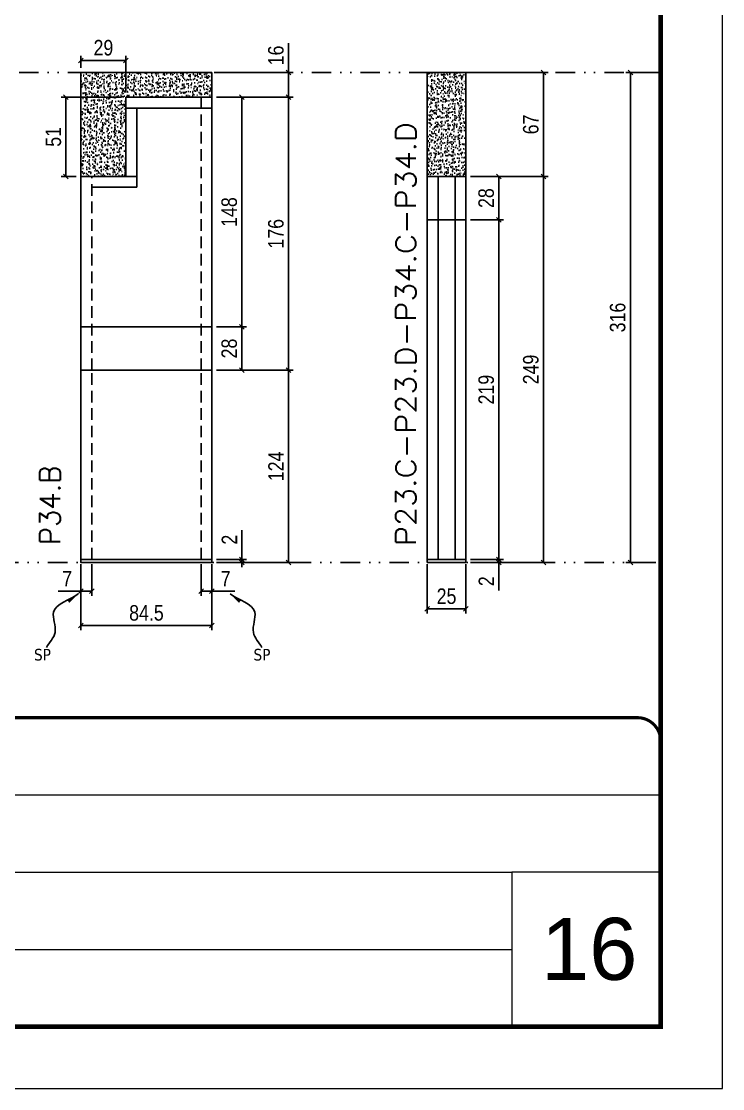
# Model space of a CAD drawing. Extents: x 14400 to 20667, y -21631 to 6985.
# Drawn here: x 20215 to 20667, y 2489 to 3177 of the extents above; entities that cross this region are included whole.
import ezdxf

# ---------------------------------------------------------------- set-up
doc = ezdxf.new("R2010")
doc.units = 0
for name, pattern in [('CONTINUO', [0]), ('DASHED', [0.75, 0.5, -0.25]), ('DIVIDE2', [0.625, 0.25, -0.125, 0, -0.125, 0, -0.125]), ('HIDDEN', [0.375, 0.25, -0.125])]:
    doc.linetypes.add(name, pattern=pattern)
for name, color, linetype, lineweight in [('CARIMBO', 255, 'Continuous', 9), ('Folhas', 255, 'Continuous', 9), ('SARRAFO DE PRESSAO', 251, 'DASHED', 9), ('Texto Seção', 7, 'Continuous', 15)]:
    doc.layers.add(name, color=color, linetype=linetype, lineweight=lineweight)
for name, color, linetype in [('COTA', 241, 'Continuous'), ('Nível', 160, 'Continuous'), ('Painéis', 200, 'Continuous'), ('SARR_2.2x7', 40, 'Continuous'), ('texto', 7, 'Continuous')]:
    doc.layers.add(name, color=color, linetype=linetype)
doc.styles.add('ARIAL', font='arial.ttf')
doc.styles.add('COTA TECNICA', font='techl___.ttf', dxfattribs={"height": 10})
doc.styles.add('COTA TECNICA-50', font='techl___.ttf', dxfattribs={"height": 10})
doc.styles.add('REGUA-120', font='ROMANS.shx', dxfattribs={"height": 15})
doc.styles.get("Standard").update_dxf_attribs({"font": 'arial.ttf'})
doc.dimstyles.new('COTA PAINEL-50', dxfattribs={"dimtxt": 10, "dimasz": 3, "dimexe": 3, "dimexo": 3, "dimgap": 3, "dimtad": 1, "dimdec": 1, "dimzin": 12, "dimdsep": 46, "dimtxsty": 'COTA TECNICA-50', "dimblk1": 'OBLIQUE', "dimblk2": 'OBLIQUE', "dimsah": 1, "dimcen": 0.9, "dimclrd": 4, "dimclre": 4, "dimclrt": 240, "dimadec": 1, "dimazin": 3, "dimtfac": 1, "dimtdec": 1, "dimtmove": 0, "dimatfit": 3, "dimfxl": 1, "dimtolj": 1, "dimtzin": 12, "dimarcsym": 0})
doc.dimstyles.new('PAINEL', dxfattribs={"dimtxt": 10, "dimasz": 3, "dimexe": 3, "dimexo": 3, "dimgap": 3, "dimtad": 1, "dimdec": 1, "dimzin": 12, "dimdsep": 46, "dimtxsty": 'COTA TECNICA', "dimblk1": 'OBLIQUE', "dimblk2": 'OBLIQUE', "dimsah": 1, "dimcen": 0.9, "dimclrd": 4, "dimclre": 4, "dimclrt": 240, "dimadec": 1, "dimazin": 3, "dimtfac": 1, "dimtdec": 1, "dimtmove": 0, "dimatfit": 3, "dimfxl": 1, "dimtolj": 1, "dimtzin": 12, "dimarcsym": 0})
doc.dimstyles.get("Standard").update_dxf_attribs({"dimtxt": 0.18, "dimasz": 0.18, "dimexe": 0.18, "dimexo": 0.0625, "dimgap": 0.09, "dimtad": 0, "dimtih": 1, "dimtoh": 1, "dimdec": 4, "dimzin": 0, "dimdsep": 46, "dimtxsty": 'Standard', "dimcen": 0.09, "dimadec": 0, "dimazin": 0, "dimtfac": 1, "dimtdec": 4, "dimtofl": 0, "dimtmove": 0, "dimatfit": 3, "dimfxl": 1, "dimtolj": 1, "dimtzin": 0, "dimarcsym": 0})

# ---------------------------------------------------------------- blocks, each defined once
blk = doc.blocks.new('9999999999')
at = {"color": 30, "linetype": 'CONTINUO'}
for p, q in [((98564.56, 34379.64), (99583.98, 34379.64)), ((98564.56, 34329.83), (99487.98, 34329.83)), ((99583.98, 34329.83), (99487.98, 34329.83)), ((99487.98, 34329.83), (99487.98, 34230.21)), ((98564.56, 34280.02), (99487.98, 34280.02))]:
    blk.add_line(p, q, dxfattribs=at)
at = {"color": 30, "linetype": 'CONTINUO', "const_width": 2}
blk.add_lwpolyline([(99583.98, 34230.21), (99583.98, 34414.45, 0.414214), (99568.98, 34429.45), (98228.98, 34429.45, 0.414214), (98213.98, 34414.45), (98213.98, 34245.21, 0.414214), (98228.98, 34230.21), (99583.98, 34230.21)], format="xyb", dxfattribs=at)
at = {"layer": 'Folhas'}
blk.add_lwpolyline([(98138.98, 34190.21), (99623.98, 34190.21), (99623.98, 35240.21), (98138.98, 35240.21)], close=True, dxfattribs=at)
at = {"layer": 'Folhas', "color": 30, "const_width": 3}
blk.add_lwpolyline([(98213.98, 34230.21), (99583.98, 34230.21), (99583.98, 35200.21), (98213.98, 35200.21)], close=True, dxfattribs=at)
blk = doc.blocks.new('_Oblique')
at = {"color": 0, "linetype": 'ByBlock', "lineweight": -2}
blk.add_line((-0.5, -0.5), (0.5, 0.5), dxfattribs=at)
blk = doc.blocks.new('*D968')
at = {"layer": 'COTA', "color": 4, "lineweight": -2, "transparency": 16777216}
for p, q in [((20253.15, 2827.29), (20253.15, 2784.61)), ((20337.65, 2827.29), (20337.65, 2784.61)), ((20337.65, 2787.61), (20253.15, 2787.61))]:
    blk.add_line(p, q, dxfattribs=at)
at = {"layer": 'Defpoints', "color": 0, "transparency": 16777216}
for p in [(20253.15, 2830.29), (20337.65, 2830.29), (20253.15, 2787.61)]:
    blk.add_point(p, dxfattribs=at)
at = {"layer": 'COTA', "color": 4, "lineweight": -2, "transparency": 16777216, "xscale": 3, "yscale": 3, "zscale": 3, "rotation": 180}
blk.add_blockref('_Oblique', (20253.15, 2787.61), dxfattribs=at)
at = {"layer": 'COTA', "color": 4, "lineweight": -2, "transparency": 16777216, "xscale": 3, "yscale": 3, "zscale": 3}
blk.add_blockref('_Oblique', (20337.65, 2787.61), dxfattribs=at)
at = {"layer": 'COTA', "color": 240, "transparency": 16777216, "insert": (20295.4, 2795.74), "char_height": 10, "attachment_point": 5, "style": 'COTA TECNICA'}
blk.add_mtext('\\A1;84.5', dxfattribs=at)
blk = doc.blocks.new('*D969')
at = {"layer": 'COTA', "color": 4, "lineweight": -2, "transparency": 16777216}
for p, q in [((20330.65, 2827.29), (20330.65, 2806.78)), ((20337.65, 2825.29), (20337.65, 2806.78)), ((20330.65, 2809.78), (20337.65, 2809.78)), ((20337.65, 2809.78), (20352.38, 2809.78))]:
    blk.add_line(p, q, dxfattribs=at)
at = {"layer": 'Defpoints', "color": 0, "transparency": 16777216}
for p in [(20330.65, 2830.29), (20337.65, 2828.29), (20337.65, 2809.78)]:
    blk.add_point(p, dxfattribs=at)
at = {"layer": 'COTA', "color": 4, "lineweight": -2, "transparency": 16777216, "xscale": 3, "yscale": 3, "zscale": 3, "rotation": 180}
blk.add_blockref('_Oblique', (20330.65, 2809.78), dxfattribs=at)
at = {"layer": 'COTA', "color": 4, "lineweight": -2, "transparency": 16777216, "xscale": 3, "yscale": 3, "zscale": 3}
blk.add_blockref('_Oblique', (20337.65, 2809.78), dxfattribs=at)
at = {"layer": 'COTA', "color": 240, "transparency": 16777216, "insert": (20346.52, 2817.85), "char_height": 10, "attachment_point": 5, "style": 'COTA TECNICA-50'}
blk.add_mtext('\\A1;7', dxfattribs=at)
blk = doc.blocks.new('*D970')
at = {"layer": 'COTA', "color": 4, "lineweight": -2, "transparency": 16777216}
for p, q in [((20253.15, 2825.29), (20253.15, 2806.78)), ((20260.15, 2827.29), (20260.15, 2806.78)), ((20253.15, 2809.78), (20238.42, 2809.78)), ((20260.15, 2809.78), (20253.15, 2809.78))]:
    blk.add_line(p, q, dxfattribs=at)
at = {"layer": 'Defpoints', "color": 0, "transparency": 16777216}
for p in [(20260.15, 2830.29), (20253.15, 2828.29), (20253.15, 2809.78)]:
    blk.add_point(p, dxfattribs=at)
at = {"layer": 'COTA', "color": 4, "lineweight": -2, "transparency": 16777216, "xscale": 3, "yscale": 3, "zscale": 3, "rotation": 180}
blk.add_blockref('_Oblique', (20253.15, 2809.78), dxfattribs=at)
at = {"layer": 'COTA', "color": 4, "lineweight": -2, "transparency": 16777216, "xscale": 3, "yscale": 3, "zscale": 3}
blk.add_blockref('_Oblique', (20260.15, 2809.78), dxfattribs=at)
at = {"layer": 'COTA', "color": 240, "transparency": 16777216, "insert": (20244.29, 2817.85), "char_height": 10, "attachment_point": 5, "style": 'COTA TECNICA-50'}
blk.add_mtext('\\A1;7', dxfattribs=at)
blk = doc.blocks.new('*D971')
at = {"layer": 'COTA', "color": 4, "linetype": 'ByBlock', "lineweight": -2, "transparency": 16777216}
for p, q in [((20340.65, 2952.29), (20390.02, 2952.29)), ((20387.02, 2828.29), (20387.02, 2952.29)), ((20340.65, 2828.29), (20390.02, 2828.29))]:
    blk.add_line(p, q, dxfattribs=at)
at = {"layer": 'Defpoints', "color": 0, "linetype": 'ByBlock', "transparency": 16777216}
for p in [(20337.65, 2952.29), (20387.02, 2952.29), (20337.65, 2828.29)]:
    blk.add_point(p, dxfattribs=at)
at = {"layer": 'COTA', "color": 4, "linetype": 'ByBlock', "lineweight": -2, "transparency": 16777216, "xscale": 3, "yscale": 3, "zscale": 3}
for p, rotation in [((20387.02, 2952.29), 90), ((20387.02, 2828.29), 270)]:
    blk.add_blockref('_Oblique', p, dxfattribs=dict(at, rotation=rotation))
at = {"layer": 'COTA', "color": 240, "linetype": 'ByBlock', "transparency": 16777216, "insert": (20378.95, 2890.29), "char_height": 10, "attachment_point": 5, "rotation": 90, "style": 'COTA TECNICA'}
blk.add_mtext('\\A1;124', dxfattribs=at)
blk = doc.blocks.new('*D972')
at = {"layer": 'COTA', "color": 4, "lineweight": -2, "transparency": 16777216}
for p, q in [((20356.91, 2830.29), (20356.91, 2849.09)), ((20340.65, 2830.29), (20359.91, 2830.29)), ((20356.91, 2828.29), (20356.91, 2830.29)), ((20340.65, 2828.29), (20359.91, 2828.29)), ((20356.91, 2828.29), (20356.91, 2825.29))]:
    blk.add_line(p, q, dxfattribs=at)
at = {"layer": 'Defpoints', "color": 0, "transparency": 16777216}
for p in [(20337.65, 2830.29), (20337.65, 2828.29), (20356.91, 2828.29)]:
    blk.add_point(p, dxfattribs=at)
at = {"layer": 'COTA', "color": 4, "lineweight": -2, "transparency": 16777216, "xscale": 3, "yscale": 3, "zscale": 3}
for p, rotation in [((20356.91, 2830.29), 270), ((20356.91, 2828.29), 90)]:
    blk.add_blockref('_Oblique', p, dxfattribs=dict(at, rotation=rotation))
at = {"layer": 'COTA', "color": 240, "transparency": 16777216, "insert": (20348.91, 2843.03), "char_height": 10, "attachment_point": 5, "rotation": 90, "style": 'COTA TECNICA-50'}
blk.add_mtext('\\A1;2', dxfattribs=at)
blk = doc.blocks.new('*D973')
at = {"layer": 'COTA', "color": 4, "linetype": 'ByBlock', "lineweight": -2, "transparency": 16777216}
for p, q in [((20340.65, 2952.29), (20390.02, 2952.29)), ((20387.02, 2828.29), (20387.02, 2952.29)), ((20340.65, 2828.29), (20390.02, 2828.29))]:
    blk.add_line(p, q, dxfattribs=at)
at = {"layer": 'Defpoints', "color": 0, "linetype": 'ByBlock', "transparency": 16777216}
for p in [(20337.65, 2952.29), (20387.02, 2952.29), (20337.65, 2828.29)]:
    blk.add_point(p, dxfattribs=at)
at = {"layer": 'COTA', "color": 4, "linetype": 'ByBlock', "lineweight": -2, "transparency": 16777216, "xscale": 3, "yscale": 3, "zscale": 3}
for p, rotation in [((20387.02, 2952.29), 90), ((20387.02, 2828.29), 270)]:
    blk.add_blockref('_Oblique', p, dxfattribs=dict(at, rotation=rotation))
at = {"layer": 'COTA', "color": 240, "linetype": 'ByBlock', "transparency": 16777216, "insert": (20378.95, 2890.29), "char_height": 10, "attachment_point": 5, "rotation": 90, "style": 'COTA TECNICA'}
blk.add_mtext('\\A1;124', dxfattribs=at)
blk = doc.blocks.new('*D974')
at = {"layer": 'COTA', "color": 4, "lineweight": -2, "transparency": 16777216}
for p, q in [((20340.65, 3128.29), (20390.02, 3128.29)), ((20387.02, 2952.29), (20387.02, 3128.29)), ((20340.65, 2952.29), (20390.02, 2952.29))]:
    blk.add_line(p, q, dxfattribs=at)
at = {"layer": 'Defpoints', "color": 0, "transparency": 16777216}
for p in [(20337.65, 3128.29), (20387.02, 3128.29), (20337.65, 2952.29)]:
    blk.add_point(p, dxfattribs=at)
at = {"layer": 'COTA', "color": 4, "lineweight": -2, "transparency": 16777216, "xscale": 3, "yscale": 3, "zscale": 3}
for p, rotation in [((20387.02, 3128.29), 90), ((20387.02, 2952.29), 270)]:
    blk.add_blockref('_Oblique', p, dxfattribs=dict(at, rotation=rotation))
at = {"layer": 'COTA', "color": 240, "transparency": 16777216, "insert": (20378.92, 3040.29), "char_height": 10, "attachment_point": 5, "rotation": 90, "style": 'COTA TECNICA'}
blk.add_mtext('\\A1;176', dxfattribs=at)
blk = doc.blocks.new('*D975')
at = {"layer": 'COTA', "color": 4, "lineweight": -2, "transparency": 16777216}
for p, q in [((20253.15, 3147.29), (20253.15, 3155.12)), ((20282.15, 3131.29), (20282.15, 3155.12)), ((20282.15, 3152.12), (20253.15, 3152.12))]:
    blk.add_line(p, q, dxfattribs=at)
at = {"layer": 'Defpoints', "color": 0, "transparency": 16777216}
for p in [(20253.15, 3152.12), (20253.15, 3144.29), (20282.15, 3128.29)]:
    blk.add_point(p, dxfattribs=at)
at = {"layer": 'COTA', "color": 4, "lineweight": -2, "transparency": 16777216, "xscale": 3, "yscale": 3, "zscale": 3, "rotation": 180}
blk.add_blockref('_Oblique', (20253.15, 3152.12), dxfattribs=at)
at = {"layer": 'COTA', "color": 4, "lineweight": -2, "transparency": 16777216, "xscale": 3, "yscale": 3, "zscale": 3}
blk.add_blockref('_Oblique', (20282.15, 3152.12), dxfattribs=at)
at = {"layer": 'COTA', "color": 240, "transparency": 16777216, "insert": (20267.65, 3160.21), "char_height": 10, "attachment_point": 5, "style": 'COTA TECNICA'}
blk.add_mtext('\\A1;29', dxfattribs=at)
blk = doc.blocks.new('*D976')
at = {"layer": 'COTA', "color": 4, "lineweight": -2, "transparency": 16777216}
for p, q in [((20279.15, 3128.29), (20240.51, 3128.29)), ((20243.51, 3077.29), (20243.51, 3128.29)), ((20250.15, 3077.29), (20240.51, 3077.29))]:
    blk.add_line(p, q, dxfattribs=at)
at = {"layer": 'Defpoints', "color": 0, "transparency": 16777216}
for p in [(20243.51, 3128.29), (20282.15, 3128.29), (20253.15, 3077.29)]:
    blk.add_point(p, dxfattribs=at)
at = {"layer": 'COTA', "color": 4, "lineweight": -2, "transparency": 16777216, "xscale": 3, "yscale": 3, "zscale": 3}
for p, rotation in [((20243.51, 3128.29), 90), ((20243.51, 3077.29), 270)]:
    blk.add_blockref('_Oblique', p, dxfattribs=dict(at, rotation=rotation))
at = {"layer": 'COTA', "color": 240, "transparency": 16777216, "insert": (20235.4, 3102.79), "char_height": 10, "attachment_point": 5, "rotation": 90, "style": 'COTA TECNICA'}
blk.add_mtext('\\A1;51', dxfattribs=at)
blk = doc.blocks.new('*D977')
at = {"layer": 'COTA', "color": 4, "lineweight": -2, "transparency": 16777216}
for p, q in [((20623.97, 3144.29), (20604.51, 3144.29)), ((20607.51, 2828.29), (20607.51, 3144.29)), ((20623.97, 2828.29), (20604.51, 2828.29))]:
    blk.add_line(p, q, dxfattribs=at)
at = {"layer": 'Defpoints', "color": 0, "transparency": 16777216}
for p in [(20607.51, 3144.29), (20626.97, 3144.29), (20626.97, 2828.29)]:
    blk.add_point(p, dxfattribs=at)
at = {"layer": 'COTA', "color": 4, "lineweight": -2, "transparency": 16777216, "xscale": 3, "yscale": 3, "zscale": 3}
for p, rotation in [((20607.51, 3144.29), 90), ((20607.51, 2828.29), 270)]:
    blk.add_blockref('_Oblique', p, dxfattribs=dict(at, rotation=rotation))
at = {"layer": 'COTA', "color": 240, "transparency": 16777216, "insert": (20599.29, 2986.29), "char_height": 10, "attachment_point": 5, "rotation": 90, "style": 'COTA TECNICA'}
blk.add_mtext('\\A1;316', dxfattribs=at)
blk = doc.blocks.new('*D1002')
at = {"layer": 'COTA', "color": 4, "lineweight": -2, "transparency": 16777216}
for p, q in [((20387.02, 3144.29), (20387.02, 3163.3)), ((20340.65, 3144.29), (20390.02, 3144.29)), ((20387.02, 3128.29), (20387.02, 3144.29)), ((20340.65, 3128.29), (20390.02, 3128.29))]:
    blk.add_line(p, q, dxfattribs=at)
at = {"layer": 'Defpoints', "color": 0, "transparency": 16777216}
for p in [(20337.65, 3144.29), (20387.02, 3144.29), (20337.65, 3128.29)]:
    blk.add_point(p, dxfattribs=at)
at = {"layer": 'COTA', "color": 4, "lineweight": -2, "transparency": 16777216, "xscale": 3, "yscale": 3, "zscale": 3}
for p, rotation in [((20387.02, 3144.29), 90), ((20387.02, 3128.29), 270)]:
    blk.add_blockref('_Oblique', p, dxfattribs=dict(at, rotation=rotation))
at = {"layer": 'COTA', "color": 240, "transparency": 16777216, "insert": (20378.92, 3155.29), "char_height": 10, "attachment_point": 5, "rotation": 90, "style": 'COTA TECNICA'}
blk.add_mtext('\\A1;16', dxfattribs=at)
blk = doc.blocks.new('*D1003')
at = {"layer": 'COTA', "color": 4, "lineweight": -2, "transparency": 16777216}
for p, q in [((20340.65, 2980.29), (20359.91, 2980.29)), ((20356.91, 2952.29), (20356.91, 2980.29)), ((20340.65, 2952.29), (20359.91, 2952.29))]:
    blk.add_line(p, q, dxfattribs=at)
at = {"layer": 'Defpoints', "color": 0, "transparency": 16777216}
for p in [(20337.65, 2980.29), (20356.91, 2980.29), (20337.65, 2952.29)]:
    blk.add_point(p, dxfattribs=at)
at = {"layer": 'COTA', "color": 4, "lineweight": -2, "transparency": 16777216, "xscale": 3, "yscale": 3, "zscale": 3}
for p, rotation in [((20356.91, 2980.29), 90), ((20356.91, 2952.29), 270)]:
    blk.add_blockref('_Oblique', p, dxfattribs=dict(at, rotation=rotation))
at = {"layer": 'COTA', "color": 240, "transparency": 16777216, "insert": (20348.81, 2966.29), "char_height": 10, "attachment_point": 5, "rotation": 90, "style": 'COTA TECNICA'}
blk.add_mtext('\\A1;28', dxfattribs=at)
blk = doc.blocks.new('*D1004')
at = {"layer": 'COTA', "color": 4, "lineweight": -2, "transparency": 16777216}
for p, q in [((20340.65, 3128.29), (20359.91, 3128.29)), ((20356.91, 2980.29), (20356.91, 3128.29)), ((20340.65, 2980.29), (20359.91, 2980.29))]:
    blk.add_line(p, q, dxfattribs=at)
at = {"layer": 'Defpoints', "color": 0, "transparency": 16777216}
for p in [(20337.65, 3128.29), (20356.91, 3128.29), (20337.65, 2980.29)]:
    blk.add_point(p, dxfattribs=at)
at = {"layer": 'COTA', "color": 4, "lineweight": -2, "transparency": 16777216, "xscale": 3, "yscale": 3, "zscale": 3}
for p, rotation in [((20356.91, 3128.29), 90), ((20356.91, 2980.29), 270)]:
    blk.add_blockref('_Oblique', p, dxfattribs=dict(at, rotation=rotation))
at = {"layer": 'COTA', "color": 240, "transparency": 16777216, "insert": (20348.81, 3054.29), "char_height": 10, "attachment_point": 5, "rotation": 90, "style": 'COTA TECNICA'}
blk.add_mtext('\\A1;148', dxfattribs=at)
blk = doc.blocks.new('*D986')
at = {"layer": 'COTA', "color": 4, "lineweight": -2, "transparency": 16777216}
for p, q in [((20476.42, 2827.29), (20476.42, 2795.39)), ((20501.42, 2827.29), (20501.42, 2795.39)), ((20476.42, 2798.39), (20501.42, 2798.39))]:
    blk.add_line(p, q, dxfattribs=at)
at = {"layer": 'Defpoints', "color": 0, "transparency": 16777216}
for p in [(20476.42, 2830.29), (20501.42, 2830.29), (20501.42, 2798.39)]:
    blk.add_point(p, dxfattribs=at)
at = {"layer": 'COTA', "color": 4, "lineweight": -2, "transparency": 16777216, "xscale": 3, "yscale": 3, "zscale": 3, "rotation": 180}
blk.add_blockref('_Oblique', (20476.42, 2798.39), dxfattribs=at)
at = {"layer": 'COTA', "color": 4, "lineweight": -2, "transparency": 16777216, "xscale": 3, "yscale": 3, "zscale": 3}
blk.add_blockref('_Oblique', (20501.42, 2798.39), dxfattribs=at)
at = {"layer": 'COTA', "color": 240, "transparency": 16777216, "insert": (20488.92, 2806.5), "char_height": 10, "attachment_point": 5, "style": 'COTA TECNICA'}
blk.add_mtext('\\A1;25', dxfattribs=at)
blk = doc.blocks.new('*D987')
at = {"layer": 'COTA', "color": 4, "lineweight": -2, "transparency": 16777216}
for p, q in [((20504.42, 2830.29), (20525.61, 2830.29)), ((20522.61, 2830.29), (20522.61, 2833.29)), ((20522.61, 2830.29), (20522.61, 2828.29)), ((20504.42, 2828.29), (20525.61, 2828.29)), ((20522.61, 2828.29), (20522.61, 2810.17))]:
    blk.add_line(p, q, dxfattribs=at)
at = {"layer": 'Defpoints', "color": 0, "transparency": 16777216}
for p in [(20501.42, 2830.29), (20522.61, 2830.29), (20501.42, 2828.29)]:
    blk.add_point(p, dxfattribs=at)
at = {"layer": 'COTA', "color": 4, "lineweight": -2, "transparency": 16777216, "xscale": 3, "yscale": 3, "zscale": 3}
for p, rotation in [((20522.61, 2830.29), 270), ((20522.61, 2828.29), 90)]:
    blk.add_blockref('_Oblique', p, dxfattribs=dict(at, rotation=rotation))
at = {"layer": 'COTA', "color": 240, "transparency": 16777216, "insert": (20514.61, 2816.23), "char_height": 10, "attachment_point": 5, "rotation": 90, "style": 'COTA TECNICA-50'}
blk.add_mtext('\\A1;2', dxfattribs=at)
blk = doc.blocks.new('*D988')
at = {"layer": 'COTA', "color": 4, "lineweight": -2, "transparency": 16777216}
for p, q in [((20504.42, 3077.29), (20554.41, 3077.29)), ((20551.41, 2828.29), (20551.41, 3077.29)), ((20504.42, 2828.29), (20554.41, 2828.29))]:
    blk.add_line(p, q, dxfattribs=at)
at = {"layer": 'Defpoints', "color": 0, "transparency": 16777216}
for p in [(20501.42, 3077.29), (20551.41, 3077.29), (20501.42, 2828.29)]:
    blk.add_point(p, dxfattribs=at)
at = {"layer": 'COTA', "color": 4, "lineweight": -2, "transparency": 16777216, "xscale": 3, "yscale": 3, "zscale": 3}
for p, rotation in [((20551.41, 3077.29), 90), ((20551.41, 2828.29), 270)]:
    blk.add_blockref('_Oblique', p, dxfattribs=dict(at, rotation=rotation))
at = {"layer": 'COTA', "color": 240, "transparency": 16777216, "insert": (20543.31, 2952.79), "char_height": 10, "attachment_point": 5, "rotation": 90, "style": 'COTA TECNICA-50'}
blk.add_mtext('\\A1;249', dxfattribs=at)
blk = doc.blocks.new('*D1007')
at = {"layer": 'COTA', "color": 4, "lineweight": -2, "transparency": 16777216}
for p, q in [((20504.42, 3144.29), (20554.41, 3144.29)), ((20551.41, 3077.29), (20551.41, 3144.29)), ((20504.42, 3077.29), (20554.41, 3077.29))]:
    blk.add_line(p, q, dxfattribs=at)
at = {"layer": 'Defpoints', "color": 0, "transparency": 16777216}
for p in [(20501.42, 3144.29), (20551.41, 3144.29), (20501.42, 3077.29)]:
    blk.add_point(p, dxfattribs=at)
at = {"layer": 'COTA', "color": 4, "lineweight": -2, "transparency": 16777216, "xscale": 3, "yscale": 3, "zscale": 3}
for p, rotation in [((20551.41, 3144.29), 90), ((20551.41, 3077.29), 270)]:
    blk.add_blockref('_Oblique', p, dxfattribs=dict(at, rotation=rotation))
at = {"layer": 'COTA', "color": 240, "transparency": 16777216, "insert": (20543.31, 3110.79), "char_height": 10, "attachment_point": 5, "rotation": 90, "style": 'COTA TECNICA'}
blk.add_mtext('\\A1;67', dxfattribs=at)
blk = doc.blocks.new('*D1008')
at = {"layer": 'COTA', "color": 4, "lineweight": -2, "transparency": 16777216}
for p, q in [((20504.42, 3049.29), (20525.61, 3049.29)), ((20522.61, 2830.29), (20522.61, 3049.29)), ((20504.42, 2830.29), (20525.61, 2830.29))]:
    blk.add_line(p, q, dxfattribs=at)
at = {"layer": 'Defpoints', "color": 0, "transparency": 16777216}
for p in [(20501.42, 3049.29), (20522.61, 3049.29), (20501.42, 2830.29)]:
    blk.add_point(p, dxfattribs=at)
at = {"layer": 'COTA', "color": 4, "lineweight": -2, "transparency": 16777216, "xscale": 3, "yscale": 3, "zscale": 3}
for p, rotation in [((20522.61, 3049.29), 90), ((20522.61, 2830.29), 270)]:
    blk.add_blockref('_Oblique', p, dxfattribs=dict(at, rotation=rotation))
at = {"layer": 'COTA', "color": 240, "transparency": 16777216, "insert": (20514.53, 2939.79), "char_height": 10, "attachment_point": 5, "rotation": 90, "style": 'COTA TECNICA'}
blk.add_mtext('\\A1;219', dxfattribs=at)
blk = doc.blocks.new('*D1009')
at = {"layer": 'COTA', "color": 4, "lineweight": -2, "transparency": 16777216}
for p, q in [((20504.42, 3077.29), (20525.61, 3077.29)), ((20522.61, 3049.29), (20522.61, 3077.29)), ((20504.42, 3049.29), (20525.61, 3049.29))]:
    blk.add_line(p, q, dxfattribs=at)
at = {"layer": 'Defpoints', "color": 0, "transparency": 16777216}
for p in [(20501.42, 3077.29), (20522.61, 3077.29), (20501.42, 3049.29)]:
    blk.add_point(p, dxfattribs=at)
at = {"layer": 'COTA', "color": 4, "lineweight": -2, "transparency": 16777216, "xscale": 3, "yscale": 3, "zscale": 3}
for p, rotation in [((20522.61, 3077.29), 90), ((20522.61, 3049.29), 270)]:
    blk.add_blockref('_Oblique', p, dxfattribs=dict(at, rotation=rotation))
at = {"layer": 'COTA', "color": 240, "transparency": 16777216, "insert": (20514.52, 3063.29), "char_height": 10, "attachment_point": 5, "rotation": 90, "style": 'COTA TECNICA'}
blk.add_mtext('\\A1;28', dxfattribs=at)

msp = doc.modelspace()

# ---------------------------------------------------------------- hatches: boundary and pattern name
at = {"layer": 'COTA'}
h = msp.add_hatch(dxfattribs=at)
h.set_pattern_fill('AR-CONC', color=256, scale=0.03)
h.set_pattern_definition([(50, (3550.9153, 2297.15), (5.4655401, -0.4781726), [0.5715, -6.2865]), (355, (3550.9153, 2297.15), (-1.0573026, 5.7317054), [0.4572, -5.0292175]), (100.451445, (3551.371, 2297.1104), (4.4082374, 5.2535326), [0.4857003, -5.3427073]), (46.1842, (3550.915, 2298.674), (8.1323712, -1.2612698), [0.85725, -9.42975]), (96.63556, (3551.593, 2298.569), (7.122124, 7.4227837), [0.7285507, -8.0140682]), (351.18415, (3550.915, 2298.674), (7.122124, 7.4227837), [0.685799, -7.543792]), (21, (3551.6773, 2298.293), (4.5484317, -3.067956), [0.5715, -6.2865]), (326, (3551.6773, 2298.293), (1.8540609, 5.525639), [0.4572, -5.0292]), (71.451445, (3552.0564, 2298.0376), (6.4024926, 2.457683), [0.4857003, -5.3426981]), (37.5, (3550.9153, 2297.1502), (0.0926581, 2.53665117), [0, -4.96824, 0, -5.1054, 0, -5.04825]), (7.5, (3550.9153, 2297.1502), (2.00458988, 3.00541724), [0, -2.91084, 0, -4.85394, 0, -1.92405]), (327.5, (3549.216, 2297.1502), (4.06771786, -0.17186232), [0, -1.905, 0, -5.9436, 0, -7.8867]), (317.5, (3548.454, 2297.1502), (4.44387544, 0.7627947), [0, -2.4765, 0, -3.94716, 0, -5.6007])])
h.paths.add_polyline_path([(20282.15, 3128.29), (20337.65, 3128.29), (20337.65, 3144.29), (20253.15, 3144.29), (20253.15, 3077.29), (20282.15, 3077.29)])
h = msp.add_hatch(dxfattribs=at)
h.set_pattern_fill('AR-CONC', color=256, scale=0.03)
h.set_pattern_definition([(50, (1739.368, -1148.575), (5.4655401, -0.4781726), [0.5715, -6.2865]), (355, (1739.368, -1148.575), (-1.0573026, 5.7317054), [0.4572, -5.0292175]), (100.451445, (1739.8236, -1148.615), (4.4082374, 5.2535326), [0.4857003, -5.3427073]), (46.1842, (1739.368, -1147.051), (8.1323712, -1.2612698), [0.85725, -9.42975]), (96.635558, (1740.046, -1147.156), (7.122124, 7.4227837), [0.7285507, -8.0140682]), (351.18415, (1739.368, -1147.051), (7.122124, 7.4227837), [0.685799, -7.543792]), (21, (1740.13, -1147.432), (4.5484317, -3.0679559), [0.5715, -6.2865]), (326, (1740.13, -1147.432), (1.8540609, 5.525639), [0.4572, -5.0292]), (71.451445, (1740.509, -1147.688), (6.4024926, 2.457683), [0.4857003, -5.3426981]), (37.5, (1739.3682, -1148.5751), (0.0926581, 2.53665117), [0, -4.96824, 0, -5.1054, 0, -5.04825]), (7.5, (1739.3682, -1148.575), (2.00458988, 3.00541724), [0, -2.91084, 0, -4.85394, 0, -1.92405]), (327.5, (1737.669, -1148.5751), (4.06771786, -0.17186232), [0, -1.905, 0, -5.9436, 0, -7.8867]), (317.5, (1736.907, -1148.575), (4.44387544, 0.7627947), [0, -2.4765, 0, -3.94716, 0, -5.6007])])
h.paths.add_polyline_path([(20501.42, 3144.29), (20476.42, 3144.29), (20476.42, 3077.29), (20501.42, 3077.29)])

# ---------------------------------------------------------------- linework, layer by layer
for p, q in [((20253.15, 3077.29), (20253.15, 3144.29)), ((20337.65, 3144.29), (20253.15, 3144.29)), ((20337.65, 3128.29), (20337.65, 3144.29)), ((20282.15, 3077.29), (20289.15, 3077.29)), ((20289.15, 3077.29), (20289.15, 3070.29))]:
    msp.add_line(p, q, dxfattribs=at)
msp.add_lwpolyline([(20476.42, 3077.29), (20501.42, 3077.29), (20501.42, 3144.29), (20476.42, 3144.29)], close=True, dxfattribs=at)
at = {"layer": 'Nível', "color": 4, "linetype": 'DIVIDE2', "ltscale": 50}
for p, q in [((19584.31, 3144.29), (20626.97, 3144.29)), ((19256.97, 2828.29), (20626.97, 2828.29))]:
    msp.add_line(p, q, dxfattribs=at)
at = {"layer": 'Painéis'}
for p, q in [((20282.15, 3077.29), (20282.15, 3128.29)), ((20337.65, 3128.29), (20282.15, 3128.29)), ((20337.65, 2830.29), (20337.65, 3128.29)), ((20253.15, 3077.29), (20253.15, 2830.29)), ((20282.15, 3077.29), (20253.15, 3077.29)), ((20476.42, 3077.29), (20476.42, 2830.29)), ((20476.42, 3077.29), (20501.42, 3077.29)), ((20501.42, 3077.29), (20501.42, 2830.29)), ((20476.42, 3049.29), (20501.42, 3049.29)), ((20337.65, 2980.29), (20253.15, 2980.29)), ((20337.65, 2952.29), (20253.15, 2952.29)), ((20253.15, 2830.29), (20337.65, 2830.29)), ((20476.42, 2830.29), (20501.42, 2830.29)), ((20476.42, 2828.29), (20476.42, 2830.29)), ((20501.42, 2830.29), (20501.42, 2828.29)), ((20501.42, 2828.29), (20476.42, 2828.29))]:
    msp.add_line(p, q, dxfattribs=at)
msp.add_lwpolyline([(20337.65, 2830.29), (20253.15, 2830.29), (20253.15, 2828.29), (20337.65, 2828.29)], close=True, dxfattribs=at)
at = {"layer": 'SARR_2.2x7', "linetype": 'HIDDEN', "ltscale": 30}
for p, q in [((20330.65, 2952.29), (20330.65, 3128.29)), ((20260.15, 2952.29), (20260.15, 3077.29)), ((20260.15, 2830.29), (20260.15, 2952.29)), ((20330.65, 2830.29), (20330.65, 2952.29))]:
    msp.add_line(p, q, dxfattribs=at)
at = {"layer": 'SARR_2.2x7'}
for p, q in [((20337.65, 3121.29), (20282.15, 3121.29)), ((20289.15, 3077.29), (20289.15, 3121.29)), ((20483.42, 3077.29), (20483.42, 2830.29)), ((20494.42, 3077.29), (20494.42, 2830.29)), ((20289.15, 3070.29), (20260.15, 3070.29))]:
    msp.add_line(p, q, dxfattribs=at)

# ---------------------------------------------------------------- block references
at = {"layer": 'SARRAFO DE PRESSAO', "color": 6, "linetype": 'ByBlock'}
msp.add_blockref('9999999999', (-78957.01, -31701.2), dxfattribs=at)

# ---------------------------------------------------------------- texts
at = {"layer": 'CARIMBO', "style": 'ARIAL'}
msp.add_text('16', height=40, dxfattribs=at).set_placement((20549.83, 2559.15))
at = {"layer": 'texto', "color": 0, "char_height": 7.5, "attachment_point": 5}
for insert in [(20228.37, 2768.79), (20369.9, 2768.79)]:
    msp.add_mtext('{\\fTahoma|b0|i0|c0|p34;\\C4;SP}', dxfattribs=dict(at, insert=insert))
at = {"layer": 'Texto Seção', "style": 'REGUA-120', "width": 1.1}
msp.add_text('P23.C-P23.D-P34.C-P34.D', height=13, rotation=90, dxfattribs=at).set_placement((20469.17, 2839.05))
at = {"layer": 'Texto Seção', "insert": (20239.68, 2839.54), "char_height": 13, "width": 285.3299, "attachment_point": 7, "rotation": 90, "style": 'REGUA-120'}
msp.add_mtext('P34.B', dxfattribs=at)

# ---------------------------------------------------------------- dimensions: what is measured, and where the dimension line sits
at = {"layer": 'COTA'}
for base, p1, p2, dimstyle, picture, middle in [((20253.15, 3152.12), (20282.15, 3128.29), (20253.15, 3144.29), 'PAINEL', '*D975', (20267.65, 3160.21)), ((20337.65, 2809.78), (20330.65, 2830.29), (20337.65, 2828.29), 'COTA PAINEL-50', '*D969', (20346.52, 2817.85))]:
    dim = msp.add_linear_dim(base=base, p1=p1, p2=p2, dimstyle=dimstyle, dxfattribs=at)
    dim.commit()
    dim.dimension.update_dxf_attribs({"geometry": picture, "text_midpoint": middle})
for base, p1, p2, angle, dimstyle, picture, middle in [((20387.02, 3144.29), (20337.65, 3128.29), (20337.65, 3144.29), 90, 'PAINEL', '*D1002', (20378.92, 3155.29)), ((20551.41, 3144.29), (20501.42, 3077.29), (20501.42, 3144.29), 90, 'PAINEL', '*D1007', (20543.31, 3110.79)), ((20607.51, 3144.29), (20626.97, 2828.29), (20626.97, 3144.29), 90, 'PAINEL', '*D977', (20599.29, 2986.29)), ((20243.51, 3128.29), (20253.15, 3077.29), (20282.15, 3128.29), 90, 'PAINEL', '*D976', (20235.4, 3102.79)), ((20387.02, 3128.29), (20337.65, 2952.29), (20337.65, 3128.29), 90, 'PAINEL', '*D974', (20378.92, 3040.29)), ((20551.41, 3077.29), (20501.42, 2828.29), (20501.42, 3077.29), 90, 'COTA PAINEL-50', '*D988', (20543.31, 2952.79)), ((20522.61, 3077.29), (20501.42, 3049.29), (20501.42, 3077.29), 90, 'PAINEL', '*D1009', (20514.52, 3063.29)), ((20522.61, 3049.29), (20501.42, 2830.29), (20501.42, 3049.29), 90, 'PAINEL', '*D1008', (20514.53, 2939.79)), ((20356.91, 2980.29), (20337.65, 2952.29), (20337.65, 2980.29), 90, 'PAINEL', '*D1003', (20348.81, 2966.29)), ((20253.15, 2809.78), (20260.15, 2830.29), (20253.15, 2828.29), 180, 'COTA PAINEL-50', '*D970', (20244.29, 2817.85))]:
    dim = msp.add_linear_dim(base=base, p1=p1, p2=p2, angle=angle, dimstyle=dimstyle, dxfattribs=at)
    dim.commit()
    dim.dimension.update_dxf_attribs({"geometry": picture, "text_midpoint": middle})
for base, p1, p2, angle, override, picture, middle in [((20356.91, 3128.29), (20337.65, 2980.29), (20337.65, 3128.29), 90, {"dimtmove": 1}, '*D1004', (20348.81, 3054.29)), ((20253.15, 2787.61), (20337.65, 2830.29), (20253.15, 2830.29), 180, {"dimarcsym": 2}, '*D968', (20295.4, 2795.74))]:
    dim = msp.add_linear_dim(base=base, p1=p1, p2=p2, angle=angle, dimstyle='PAINEL', override=override, dxfattribs=at)
    dim.commit()
    dim.dimension.update_dxf_attribs({"geometry": picture, "text_midpoint": middle})
at = {"layer": 'COTA', "linetype": 'ByBlock'}
for picture in ['*D971', '*D973']:
    dim = msp.add_aligned_dim(p1=(20337.65, 2828.29), p2=(20337.65, 2952.29), distance=-49.37, dimstyle='PAINEL', dxfattribs=at)
    dim.commit()
    dim.dimension.update_dxf_attribs({"geometry": picture, "text_midpoint": (20378.95, 2890.29)})
at = {"layer": 'COTA'}
for base, p1, p2, picture, middle in [((20356.91, 2828.29), (20337.65, 2830.29), (20337.65, 2828.29), '*D972', (20356.91, 2843.03)), ((20522.61, 2830.29), (20501.42, 2828.29), (20501.42, 2830.29), '*D987', (20522.61, 2816.23))]:
    dim = msp.add_linear_dim(base=base, p1=p1, p2=p2, angle=90, dimstyle='COTA PAINEL-50', dxfattribs=at)
    dim.commit()
    dim.dimension.update_dxf_attribs({"geometry": picture, "text_midpoint": middle, "dimtype": 160})
dim = msp.add_linear_dim(base=(20501.42, 2798.39), p1=(20476.42, 2830.29), p2=(20501.42, 2830.29), dimstyle='PAINEL', override={"dimarcsym": 2}, dxfattribs=at)
dim.commit()
dim.dimension.update_dxf_attribs({"geometry": '*D986', "text_midpoint": (20488.92, 2806.5)})

# ---------------------------------------------------------------- leaders
at = {"layer": 'COTA', "path_type": 1}
for points in [[(20251.32, 2808.1), (20235.54, 2796.27), (20236.46, 2783.26), (20230.91, 2773.48)], [(20349.48, 2808.1), (20365.27, 2796.27), (20364.34, 2783.26), (20369.89, 2773.48)]]:
    msp.add_leader(points, dimstyle='Standard', override={"dimasz": 8}, dxfattribs=at)

doc.saveas('drawing.dxf')
